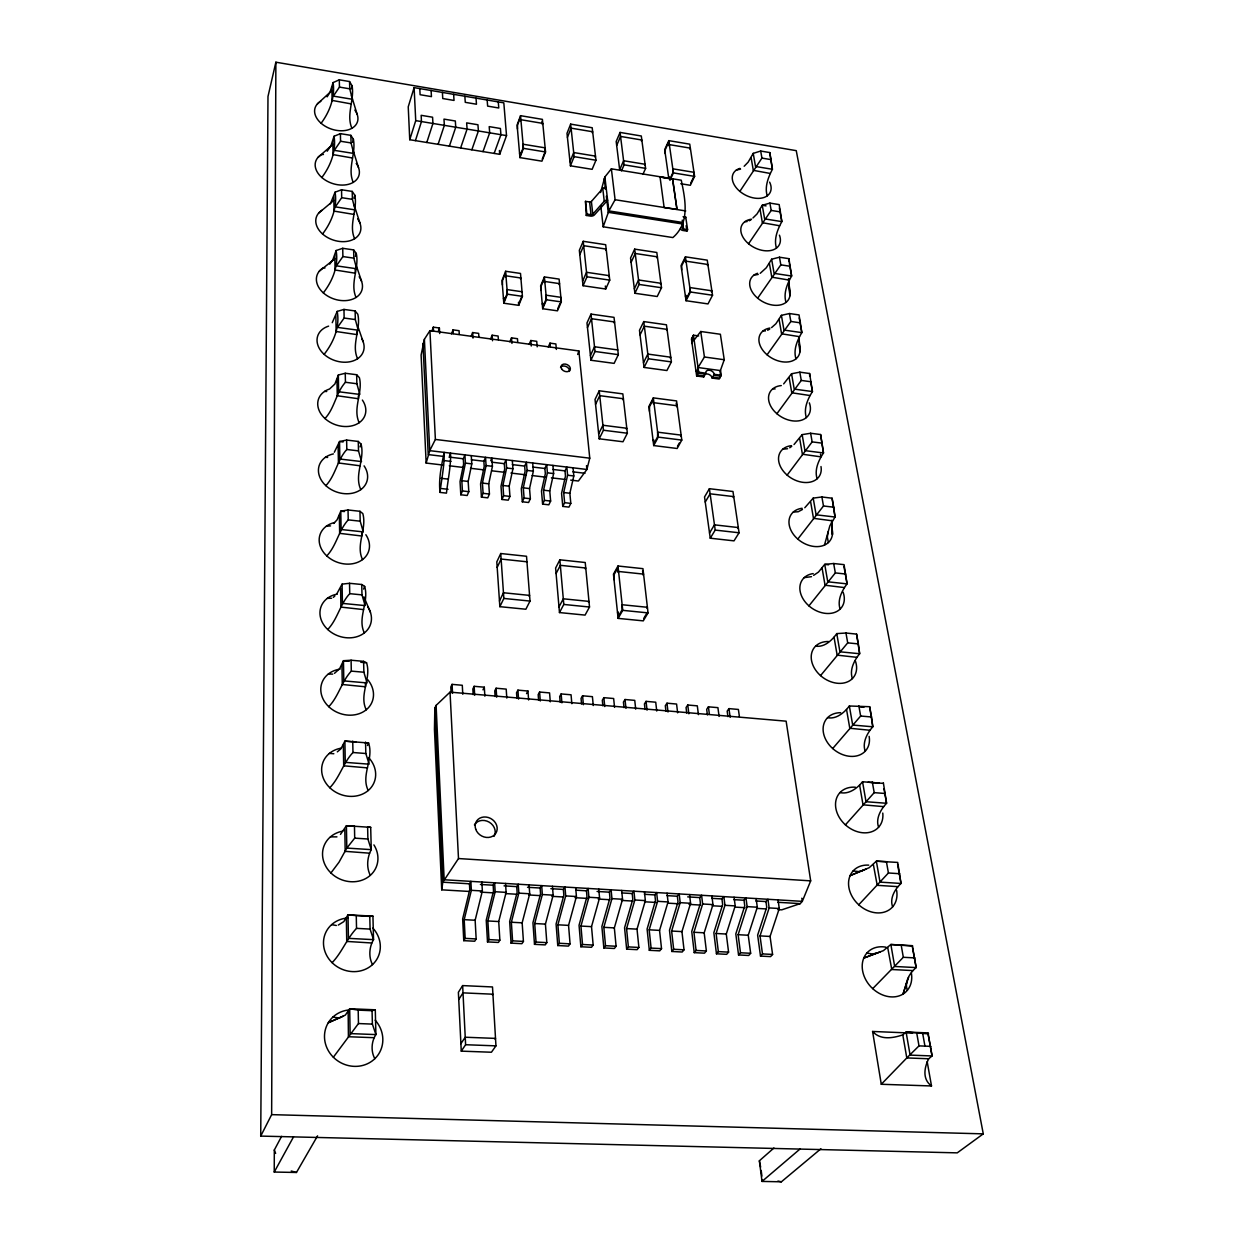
<?xml version="1.0" encoding="UTF-8"?>
<svg xmlns="http://www.w3.org/2000/svg" width="1244" height="1244" viewBox="0 0 1244 1244"><rect width="100%" height="100%" fill="white"/><g stroke="black" fill="none" stroke-linecap="round" stroke-linejoin="round"><path stroke-width="1.5" d="M260.727 1136.099L271.643 1114.64L275.873 62.2L796.253 150.648L983.273 1133.859L957.242 1152.861L260.727 1136.099L267.989 96.488L275.873 62.2M317.578 1135.834L296.461 1172.47L274.24 1172.05L274.318 1150.016L281.595 1136.347M777.873 909.628L781.73 909.846L800.25 903.626L802.302 901.356L810.684 880.861L786.13 721.178L450.033 692.13L436.1 705.41L434.84 708.085L434.451 729.419L441.729 889.833L468.786 891.419M804.79 507.754L813.203 498.113L821.895 496.978L832.081 498.206L835.035 517.022L829.872 525.73L824.461 545.105M683.111 220.965L682.489 228.165A1.617 1.104 -9.9 0 0 683.562 229.114L687.59 229.736L685.755 217.14L683.08 216.72M880.565 951.722L863.771 958.082L883.411 950.634L890.859 944.491L912.225 945.658L916.159 967.583C909.877 972.839 904.093 981.951 907.374 990.302M815.629 646.118C824.414 647.611 832.081 640.225 836.761 633.6L845.967 633.025L856.572 634.098L859.651 653.738C854.193 660.393 849.325 669.894 852.389 678.586M441.729 889.833L442.817 882.198L434.84 708.085M570.685 480.106L578.398 481.024L586.888 469.47L589.765 458.181L578.88 350.963L429.926 330.655L424.391 339.27L421.11 355.038L426.148 463.063L443.502 465.116M327.125 96.845L330.002 92.274L333.097 82.586L339.301 79.818L349.564 81.544L352.068 85.774C354.649 99.909 345.972 114.495 351.897 128.287M327.188 151.208L330.904 145.843L334.061 136.265L340.405 133.652L350.87 135.347L353.405 139.375C356.188 153.681 347.169 168.438 353.218 182.386M330.329 203.876L335.071 192.198L341.54 189.772L352.223 191.42L354.82 195.23C357.79 209.707 348.398 224.62 354.618 238.724M440.049 492.406C441.449 479.422 444.528 465.8 444.17 452.381C441.589 465.256 438.417 478.924 440.049 492.406L446.456 493.137C447.84 480.184 450.95 466.547 450.577 453.158L449.519 455.771M460.809 494.77L462.426 490.945L461.819 480.697L465.411 463.11L464.914 454.869L463.297 458.772L463.608 464.028L460.047 481.552L460.809 494.77L467.169 495.501L468.801 491.675L468.179 481.444L471.787 463.856L471.274 455.631M481.428 497.118L483.092 493.324L482.423 483.092L486.077 465.551L485.533 457.341L483.869 461.229L484.211 466.453L480.573 483.932L481.428 497.118L487.757 497.849L489.436 494.055L488.752 483.823L492.422 466.313L491.862 458.103L490.742 460.684M762.37 1179.732L762.028 1181.427L781.387 1181.8L820.931 1148.772M501.938 499.466L503.649 495.672L502.918 485.471L506.635 467.993L506.044 459.798L504.318 463.67L504.706 468.879L501.005 486.295L501.938 499.466L508.221 500.181L509.947 496.403L509.2 486.202L512.948 468.739L512.326 460.544M600.759 205.664L603.184 226.797L672.88 237.557C690.156 222.738 685.335 199.662 681.261 180.209L611.364 168.826L604.879 176.959L600.588 192.525M522.324 501.798L524.097 498.02L523.289 487.835L527.083 470.419L526.43 462.239L524.657 466.08L525.077 471.305L521.314 488.659L522.324 501.798L528.576 502.498L530.364 498.735L529.54 488.565L533.349 471.165L532.681 462.986M542.602 504.1L544.421 500.352L543.55 490.183L547.407 472.829L546.691 464.665L544.888 468.49L545.338 473.7L541.498 490.991L542.602 504.1L548.822 504.815L550.641 501.068L549.755 490.913L553.627 473.56L552.911 465.411M334.325 452.272L339.534 441.527L346.625 440.049L358.272 441.449L361.071 444.092C365.083 459.316 353.902 474.866 360.807 489.623M562.77 506.401L564.62 502.669L563.688 492.531L567.606 475.224L566.844 467.075L564.994 470.885L565.476 476.079L561.573 493.324L562.77 506.401L568.943 507.117L570.809 503.385L569.861 493.246L573.811 475.954L573.033 467.806M426.148 463.063L429.74 450.655L435.384 439.443L429.926 330.655M828.162 531.794L827.338 537.081L828.38 542.555M463.763 940.666L465.163 938.365L464.199 919.658L471.352 890.331L470.87 881.358L469.454 883.8L469.766 889.631L462.659 918.881L463.763 940.666L474.741 941.226L476.157 938.94L475.146 920.249L482.361 890.984L481.848 882.027M336.611 594.212L342.084 584.136L349.533 583.296L361.74 584.509L364.647 586.39C369.344 602.003 357.059 617.848 364.337 632.932M487.493 941.895L488.954 939.609L487.866 920.949L495.174 891.73L494.63 882.805L493.168 885.215L493.51 891.046L486.233 920.171L487.493 941.895L498.393 942.454L499.87 940.169L498.72 921.555L506.121 892.383L505.546 883.458M511.066 943.123L512.575 940.837L511.362 922.239L518.841 893.13L518.235 884.22L516.726 886.63L517.115 892.43L509.667 921.462L511.066 943.123L521.905 943.683L523.429 941.413L522.153 922.83L529.711 893.783L529.073 884.873M827.555 717.679C836.341 719.498 844.427 712.563 849.357 705.986L869.665 706.716L872.806 726.791C867.146 733.183 862.092 742.606 865.202 751.236M534.5 944.336L536.04 942.066L534.702 923.53L542.337 894.529L541.684 885.635L540.129 888.029L540.549 893.83L532.945 922.737L534.5 944.336L545.245 944.896L546.816 942.625L545.432 924.121L553.145 895.167L552.445 886.288M321.107 123.28C329.722 111.758 335.227 97.094 333.097 82.586M557.763 945.549L559.349 943.279L557.903 924.805L565.693 895.898L564.978 887.034L563.376 889.429L563.843 895.198L556.084 924.012L557.763 945.549L568.446 946.109L570.063 943.854L568.555 925.38L576.423 896.535L575.677 887.687M321.823 177.503C330.624 165.856 336.346 151.022 334.061 136.265M351.228 88.853L352.068 85.774M580.87 946.746L582.519 944.491L580.948 926.065L588.894 897.266L588.117 888.434L586.468 890.813L586.966 896.566L579.051 925.272L580.87 946.746L591.491 947.306L593.155 945.051L591.522 926.64L599.546 897.904L598.753 889.071M337.311 751.858L340.934 748.81L344.883 741.129L368.582 742.995C374.102 759.027 360.573 775.121 368.224 790.515M352.55 142.422L353.405 139.375M322.554 233.996C331.573 222.209 337.528 207.204 335.071 192.198M603.838 947.944L605.517 945.704L603.838 927.324L611.939 898.634L611.115 889.818L609.42 892.181L609.949 897.935L601.878 926.531L603.838 947.944L614.396 948.488L616.091 946.249L614.349 927.9L622.529 899.256L621.673 890.455M329.722 264.148L332.801 259.856L336.113 250.526L342.722 248.302L353.638 249.904L356.282 253.449C359.485 268.113 349.688 283.197 356.064 297.456M626.649 949.125L628.375 946.902L626.572 928.568L634.844 899.987L633.942 891.202L632.216 893.55L632.792 899.272L624.566 927.775L626.649 949.125L637.13 949.67L638.887 947.446L637.021 929.144L645.356 900.609L644.439 891.839M353.934 198.231L354.82 195.23M323.331 292.884C332.568 280.973 338.772 265.812 336.113 250.526M649.321 950.307L651.094 948.084L649.181 929.812L657.594 901.325L656.645 892.57L654.857 894.918L655.479 900.625L647.098 929.019L649.321 950.307L659.74 950.851L661.528 948.628L659.553 930.388L668.044 901.947L667.064 893.192M330.935 872.961L339.021 862.201L346.812 848.081L371.256 849.636L367.897 839L367.618 826.965L370.696 827.353L371.256 849.636C367.167 857.38 366.249 867.395 370.308 875.341M671.838 951.473L673.657 949.265L671.636 931.041L680.188 902.662L679.193 893.923L677.358 896.255L678.011 901.947L669.49 930.248L671.838 951.473L682.194 952.018L684.029 949.81L681.945 931.616L690.576 903.284L689.549 894.56M332.241 322.678L337.202 311.404L343.966 309.414L355.115 310.938L357.805 314.234C361.258 329.069 351.026 344.308 357.572 358.738M355.38 256.435L356.282 253.449M324.14 354.353C333.594 342.302 340.078 326.97 337.202 311.404M414.112 87.624L408.234 106.829L409.743 139.717L499.699 154.318L506.526 135.612L503.82 102.848L414.112 87.624L415.729 120.621L409.743 139.717M694.23 952.64L696.08 950.432L693.934 932.269L702.642 903.984L701.585 895.276L699.719 897.593L700.403 903.284L691.742 931.476L694.23 952.64L704.508 953.168L706.374 950.976L704.182 932.829L712.967 904.606L711.879 895.898M906.627 982.387L903.02 994.08L908.602 977.349M362.377 400.07A24.616 18.691 19 0 1 354.12 425.23A24.616 18.691 19 0 1 321.092 414.081A24.616 18.691 19 0 1 329.551 388.999L334.869 384.023L338.337 375.004L345.257 373.262L356.655 374.724L359.407 377.709C363.124 392.731 352.441 408.141 359.158 422.727M716.451 953.79L718.348 951.598L716.109 933.482L724.957 905.305L723.852 896.629L721.94 898.93L722.655 904.59L713.854 932.689L716.451 953.79L726.667 954.335L728.58 952.142L726.294 934.042L735.204 905.912L734.069 897.235M415.434 140.634L421.467 121.57L421.156 115.319L432.585 117.216L432.928 123.467L426.785 142.485M324.979 418.544C334.729 408.094 335.911 392.762 345.443 382.281L345.257 373.262M738.547 954.941L740.491 952.764L738.127 934.695L747.131 906.612L745.965 897.95L744.021 900.252L744.767 905.896L735.81 933.902L738.547 954.941L748.701 955.47L750.661 953.293L748.25 935.255L757.316 907.218L756.119 898.572M338.275 925.069L343.81 921.633L347.993 914.791L372.936 916.159L373.527 939.655C369.204 947.057 368.442 956.947 372.516 964.613M760.504 956.092L762.479 953.915L760.022 935.892L769.15 907.918L767.937 899.288L765.946 901.573L766.739 907.203L757.643 935.099L760.504 956.092L770.58 956.605L772.586 954.443L770.067 936.452L779.273 908.509L778.029 899.894M438.106 144.32L444.341 125.349L443.984 119.113L455.335 120.995L455.739 127.23L449.379 146.154M325.866 485.658C335.662 475.224 337.202 459.953 346.812 449.488L346.625 440.049M692.939 336.16L693.592 340.732L700.73 331.495L720.385 334.263L724.241 359.734L720.043 371.536L720.742 376.217L713.714 375.253M577.683 354.462L578.88 350.963M460.622 147.974L467.091 129.096L466.656 122.876L477.945 124.758L478.396 130.978L471.834 149.793M360.091 446.923L361.071 444.092M333.75 523.444L337.124 519.743L340.778 511.16L348.04 509.978L359.967 511.3L362.813 513.585C367.151 528.995 355.442 544.701 362.533 559.613M326.783 555.913C336.642 545.494 338.57 530.317 348.242 519.883L348.04 509.978M603.184 226.797L608.876 210.905L615.096 199.724L611.364 168.826M343.391 1016.146L328.26 1022.77L345.381 1015.073L349.688 1008.729L375.284 1009.801L375.906 1034.588C371.318 1041.586 370.774 1051.335 374.833 1058.706M482.999 151.612L489.685 132.828L489.203 126.624L500.415 128.49L500.928 134.694L494.148 153.416M872.588 1031.463C880.55 1040.342 892.71 1038.211 902.802 1034.884L906.083 1032.007L927.931 1032.909L932.083 1055.954L928.708 1058.768C924.168 1067.756 922.255 1079.263 931.507 1085.965L881.281 1084.27L872.588 1031.463L912.629 1033.126M431.855 331.199L433.316 327.172L439.396 327.996L439.692 333.563M438.417 330.686L439.396 327.996M520.536 115.676L517.1 124.991L519.93 157.599L541.949 161.176L545.541 151.97L542.4 119.362L520.536 115.676L523.429 148.347L519.93 157.599M517.457 129.034L517.566 124.975L520.241 117.729L520.505 120.761L520.894 119.719L542.788 123.389L542.384 124.431L542.089 121.399M327.747 629.495C337.653 619.108 340.016 604.086 349.735 593.668L349.533 583.296M451.525 333.874L453.034 329.862L459.067 330.702L459.3 334.387M519.572 153.478L519.961 152.468L520.241 155.547L522.947 148.347L523.055 144.226L545.152 147.849L545.043 151.97L542.244 159.139M363.621 589.081L364.647 586.39M334.48 673.331L339.612 668.712L343.453 660.704L351.088 660.222L363.606 661.341L366.56 662.772C371.645 678.586 358.77 694.572 366.234 709.795M471.087 336.549L472.627 332.552L478.645 333.376L478.893 337.062M328.758 706.685C338.695 696.345 341.54 681.51 351.306 671.122L351.088 660.222M505.624 271.27L502.047 280.351L503.804 303.225L518.732 305.34L522.418 296.336L520.505 273.447L505.624 271.27L507.412 294.19L503.804 303.225M502.389 284.907L502.529 280.491L505.313 273.431L505.577 276.837L505.981 275.826L520.878 278.003L520.474 279.014M570.654 124.12L567 133.326L570.421 165.81L592.128 169.324L595.954 160.227L592.206 127.743L570.654 124.12L574.137 156.651L570.421 165.81M567.419 137.338L571.089 128.148L592.673 131.755L592.253 132.781M503.447 298.622L503.851 297.627L504.115 301.079L506.93 294.05L507.054 289.588L522.029 291.734M744.176 166.245L748.157 162.14L753.226 153.37L760.69 151.037L769.803 152.577L772.415 169.293C768.263 177.223 764.469 186.895 767.221 195.852M490.54 339.192L492.126 335.227L498.113 336.035L498.377 339.721M569.985 161.704L573.702 152.545L595.472 156.122L595.052 157.133M519.043 303.194L521.905 296.196M509.884 341.836L511.517 337.87L517.457 338.695L517.753 342.364M752.962 217.964L757.052 213.937L762.245 205.276L769.896 203.099L779.179 204.591L781.838 221.619C777.562 229.471 773.659 239.143 776.443 248.085M544.39 276.945L540.627 285.949L542.679 308.73L557.452 310.829L561.324 301.903L559.1 279.091L544.39 276.945L546.489 299.788L542.679 308.73M541.031 290.474L541.14 286.073L544.079 279.076L544.39 282.481L544.81 281.486L559.551 283.632L559.116 284.627M329.815 787.747C339.752 777.438 343.173 762.852 352.969 752.511L352.736 741.051M585.489 201.341L586.282 215.445L590.418 216.083A3.654 2.566 -7.2 0 0 594.399 214.932L607.616 200.206A3.094 2.177 -7.8 0 0 604.242 201.186L592.797 214.17A1.633 1.135 -7.2 0 1 591.024 214.683L586.873 214.046L585.489 201.341L589.609 201.979A1.617 1.151 -7.3 0 0 591.382 201.466L602.765 188.466A3.079 2.177 -7.9 0 1 606.123 187.486L605.19 188.901M542.275 304.142L542.695 303.147L543.006 306.599L545.961 299.633L546.069 295.186L560.873 297.316L560.78 301.748M529.12 344.464L530.799 340.514L536.724 341.322L537.19 346.827M642.915 174.362L645.605 168.36L641.298 136L620.056 132.424L616.184 141.536L619.668 169.79L623.602 160.74L645.061 164.27L644.625 165.281M586.282 215.445L586.873 214.046M616.666 145.532L620.554 136.436L641.842 140.012L641.391 141.023M583.218 241.305L579.331 250.293L583.063 285.716L605.688 289.012L609.747 280.133L605.673 244.71L583.218 241.305L587.012 276.79L583.063 285.716M760.239 273.307L766.288 267.771L771.638 259.218L779.475 257.213L788.914 258.674L791.635 276.028C787.219 283.772 783.207 293.444 786.021 302.385M579.782 254.678L583.685 245.69L606.17 249.095L605.735 250.091M367.493 745.498L368.582 742.995L364.927 742.715M557.763 308.683L560.018 303.489M621.487 170.863L624.115 164.83L620.056 132.424M548.262 347.06L549.988 343.142L555.866 343.95L556.379 349.44M582.581 281.237L586.53 272.296L609.233 275.655L608.783 276.65M340.467 834.397L346.407 825.721L354.462 826.078L354.695 838.145L346.812 848.081L346.407 825.721L370.696 827.353M771.575 327.592L775.883 323.767L781.403 315.338L789.442 313.535L799.052 314.934L801.836 332.63C797.249 340.25 793.128 349.922 795.973 358.832M680.763 183.723L690.358 185.278L694.603 176.384L689.751 144.164L668.79 140.634L664.7 149.622L668.681 177.783L669.132 176.788M591.009 314.094L586.981 322.942L590.916 360.247L614.116 363.372L618.33 354.664L614.023 317.36L591.009 314.094L595.021 351.477L590.916 360.247M665.26 153.618L665.291 149.622L668.479 142.64L668.899 145.626L669.365 144.631L690.342 148.145L689.876 149.14M587.463 327.545L591.506 318.713L614.567 321.963L614.101 322.958M660.035 176.959L672.553 179.214L676.969 209.334L672.646 179.012L660.035 176.959L664.125 207.515L676.969 209.334M634.673 249.127L630.553 258.021L634.906 293.273L657.205 296.507L661.513 287.737L656.816 252.485L634.673 249.127L639.105 284.441L634.906 293.273M631.097 262.375L635.233 253.481L657.392 256.839L656.925 257.835M670.376 178.11L672.802 172.885L672.833 168.826L693.996 172.31L693.981 176.353L690.669 183.272M669.941 180.364L673.408 172.916L668.79 140.634M590.418 355.52L594.508 346.749L617.786 349.953M351.135 103.89L332.257 100.437M500.741 553.518L496.807 561.884L499.855 606.668L525.87 609.233L530.022 601.07L526.523 556.27L500.741 553.518L503.851 598.442L499.855 606.668M497.18 567.419L501.114 559.054L526.958 561.79M783.658 383.898L791.557 373.76L799.814 372.158L809.611 373.511L812.441 391.565C807.698 399.044 803.453 408.701 806.345 417.58M634.362 288.81L638.545 279.978L660.906 283.29L660.44 284.27M462.784 694.276L462.286 685.273L452.07 684.371L450.794 687.03L451.09 692.721M352.472 158.004L333.205 154.645M599.219 390.787L595.036 399.448L599.188 438.805L622.98 441.76L627.365 433.239L622.84 393.882L599.219 390.787L603.449 430.237L599.188 438.805M499.466 600.992L503.462 592.75L529.571 595.394L529.12 596.311M685.086 218.524L685.755 217.14M595.549 404.316L599.748 395.67L623.399 398.749L622.917 399.713M680.499 228.367A3.623 2.488 -9.9 0 0 682.894 230.482L686.921 231.104L687.59 229.736M353.856 214.403L334.185 211.122M643.754 321.574L639.478 330.313L644.065 367.431L666.908 370.525L671.387 361.911L666.442 324.793L643.754 321.574L648.419 358.785L644.065 367.431M640.054 334.9L644.33 326.177L667.048 329.38L666.566 330.344M685.428 256.839L681.074 265.625L686.035 300.721L708.007 303.909L712.532 295.248L707.245 260.151L685.428 256.839L690.467 291.998L686.035 300.721M332.117 962.685C341.991 952.453 346.765 938.629 356.53 928.366L356.266 915.646L347.993 914.791L348.429 938.349L373.527 939.655L370.09 929.081L369.779 916.393L356.266 915.646M598.659 433.829L602.92 425.246L626.789 428.263L626.307 429.211M484.865 696.189L484.305 687.201L474.151 686.315L472.844 688.958L473.171 694.634M681.696 269.964L681.712 265.734L685.102 258.907L685.568 262.157L686.05 261.178L707.898 264.49L707.401 265.47M355.209 269.373L355.302 273.213L335.211 270.026M643.49 362.735L647.829 354.073L670.749 357.215L670.252 358.179M482.967 689.845L484.305 687.201M685.413 296.274L685.895 295.31L686.361 298.638L689.814 291.858L689.829 287.551L711.863 290.801L711.366 291.78M739.853 191.389L761.934 158.097L760.69 151.037M559.847 559.816L555.617 568.073L559.473 612.561L585.069 615.096L589.516 607.025L585.224 562.506L559.847 559.816L563.796 604.444L559.473 612.561M356.748 331.93L356.81 334.589L336.284 331.526M506.806 698.086L506.199 689.114L496.107 688.227L494.754 690.871L495.112 696.531M556.084 573.562L560.344 565.32L585.753 568.01L585.255 568.928M653.318 397.878L648.886 406.446L653.706 445.57L677.14 448.493L681.79 440.081L676.581 400.926L653.318 397.878L658.247 437.126L653.706 445.57M649.477 411.282L649.524 406.71L652.976 400.055L653.442 403.694L653.94 402.729L677.218 405.777L676.705 406.726L676.223 403.087M698.677 335.942L693.452 335.196L691.446 339.021L696.656 375.999L703.715 376.948L705.768 373.169A4.525 3.219 28.4 0 1 709.484 370.23A4.525 3.219 28.4 0 1 714.227 374.304L721.271 375.268L720.571 370.603L698.039 367.524L698.195 373.153L705.255 374.117M692.084 343.593L691.944 338.073M358.319 395.934L358.396 398.733L337.419 395.779M558.991 606.932L563.299 598.799L588.972 601.396L588.474 602.298M748.577 243.762L771.202 210.423L769.896 203.099M528.622 699.968L527.938 691.026L517.924 690.14L516.524 692.768L516.929 698.413M653.1 440.625L653.598 439.692L654.064 443.408L657.578 436.815L657.625 432.166L681.121 435.12L680.608 436.069M696.002 371.318L696.516 370.37L697.169 375.05L704.228 375.999M696.656 375.999L698.708 372.205L693.452 335.196M526.539 693.639L527.938 691.026M360.045 465.8L338.586 462.986M274.24 1172.05L293.491 1136.938M550.299 701.834L549.568 692.908L539.601 692.037L538.17 694.65L538.605 700.279M704.602 374.631A4.51 3.219 28.4 0 1 709.08 374.491A4.51 3.219 28.4 0 1 712.159 378.083L714.227 374.304M677.498 446.316L679.302 443.051M757.658 298.202L780.828 264.848L779.475 257.213M813.638 575.35L818.474 572.069L824.725 564.372L833.667 563.516L844.054 564.652L847.071 583.871C841.799 590.791 837.119 600.339 840.12 609.093M721.271 375.268L719.172 379.031L712.159 378.083M617.988 566.004L613.447 574.168L618.112 618.377L643.272 620.865L648.046 612.888L642.946 568.663L617.988 566.004L622.746 610.353L618.112 618.377M614.023 579.626L614.101 574.619L617.63 568.275L618.066 572.38L618.579 571.478L643.583 574.122L643.055 575.023L642.588 570.934M361.693 532.945L361.771 536.008L339.814 533.365M571.836 703.7L571.058 694.79L561.153 693.934L559.676 696.531L560.158 702.145M617.522 612.779L618.035 611.892L618.47 616.091L622.078 609.855L622.14 604.739L647.393 607.29L646.864 608.192M767.082 354.804L790.842 321.465L789.442 313.535M363.575 609.591L341.105 607.119M593.264 705.535L592.408 696.671L582.581 695.8L581.057 698.397L581.57 703.995M882.991 783.362L862.543 781.761C857.334 788.261 848.812 794.683 840.027 792.552M709.407 488.705L704.539 496.947L710.246 538.201L734.007 540.86L739.076 532.774L732.98 491.504L709.407 488.705L715.207 530.084L710.246 538.201M705.255 502.047L710.122 493.821L733.742 496.605L733.183 497.522M643.646 618.595L647.346 612.39M365.394 683.423L365.472 686.797L342.458 684.511M614.552 707.385L613.65 698.522L603.869 697.666L602.314 700.248L602.858 705.83M776.909 413.723L801.276 380.431L799.814 372.158M698.039 367.524L704.431 356.997L700.73 331.495M709.531 532.976L714.46 524.844L738.314 527.565L737.739 528.467M635.7 709.204L634.751 700.372L625.032 699.517L623.431 702.082L624.021 707.665M367.478 767.89L343.873 765.822M794.014 444.543L802.147 434.638L810.621 433.254L820.605 434.545L823.497 452.971C818.599 460.296 814.214 469.921 817.137 478.769M462.644 985.59L458.383 992.292L461.26 1051.133L491.427 1052.237L495.952 1045.862L492.5 986.959L462.644 985.59L465.614 1044.727L461.26 1051.133M787.141 475.099L812.145 441.884L810.621 433.254M656.739 711.024L655.728 702.207L646.056 701.367L644.439 703.917L645.045 709.469M770.254 173.46L753.537 170.381M458.741 999.538L463.017 992.867L492.935 994.205L492.437 994.951M369.577 853.182L345.365 851.362M779.615 225.755L762.588 222.754M677.638 712.828L676.581 704.042L666.971 703.187L665.307 705.737L665.96 711.288M883.364 782.756L886.583 803.282C880.721 809.346 875.449 818.692 878.606 827.229M789.349 280.118L772.011 277.21M698.428 714.616L697.309 705.846L687.761 705.021L686.05 707.541L686.735 713.076M797.793 539.087L823.481 505.981L821.895 496.978M460.902 1043.669L465.24 1037.232L495.516 1038.398L495.019 1039.113M450.033 692.13L458.492 858.547L442.817 882.198L469.454 883.8M339.301 79.818L339.457 87.096L333.345 96.115L352.41 99.287L349.735 88.837L349.564 81.544M340.405 133.652L340.561 141.256L334.309 150.353L353.762 153.447L351.057 142.936L350.87 135.347M371.785 942.983L346.936 941.444M719.079 716.404L717.912 707.649L708.411 706.825L706.685 709.344L707.401 714.865M341.54 189.772L341.696 197.687L335.32 206.877L355.178 209.894L352.41 199.335L352.223 191.42M799.457 336.657L781.807 333.843M342.722 248.302L342.893 256.575L336.378 265.843L356.655 268.766L353.84 258.146L353.638 249.904M739.371 716.435L738.392 709.453L728.953 708.613L727.18 711.133L727.927 716.637M343.966 309.414L344.137 318.044L337.482 327.405L358.21 330.204L355.333 319.568L355.115 310.938M809.999 395.53L792.008 392.809M808.927 605.875L835.33 572.909L833.667 563.516M866.43 868.934L850.119 875.62L869.198 867.706L876.367 861.175L897.717 862.434L901.014 883.458C894.949 889.149 889.429 898.386 892.648 906.829M820.496 454.184L820.978 456.859L802.644 454.262M832.423 520.816L813.731 518.359M820.542 675.616L847.708 642.853L845.967 633.025M844.381 587.572L825.301 585.255M832.702 748.53L860.646 716.031L858.826 705.737M856.852 657.33L837.399 655.168M881.281 1084.27L907.047 1057.695M375.284 1009.801L372.065 1010.703L372.391 1024.107L375.906 1034.588L350.124 1033.593L349.688 1008.729L358.194 1010.128L358.459 1023.548L333.345 1057.245M869.914 730.259L850.056 728.284M845.407 824.85L874.205 792.646L872.293 781.885M883.582 806.625L863.289 804.837M858.733 904.792L888.418 872.977L899.754 873.723M872.713 988.638L903.331 957.289L914.931 957.911M873.335 864.409L877.176 885.059M930.87 1046.36L919.005 1045.877L906.798 1057.929L902.802 1034.884M887.703 947.555L891.73 969.247M317.407 103.905L331.946 90.579M333.345 597.369L334.885 595.969M318.044 157.366L332.879 144.351M800.203 1148.865L762.028 1181.427L759.369 1160.792L773.923 1148.01M318.697 213.051L333.858 200.393M319.381 271.083L334.869 258.814M789.722 447.778L791.728 446.332M802.458 509.48L798.181 511.75L793.283 512.046M749.23 220.779L751.158 219.597M767.641 330.22L769.678 329.147M740.538 169.137L736.308 170.101M348.164 1011.839L348.413 1036.734L374.117 1037.698M863.694 870.162L858.733 871.577L853.089 870.956M811.508 576.672L804.215 577.636M758.249 274.426L753.817 275.204M877.72 952.811L872.604 953.992L866.788 953.137M336.937 836.87L330.469 836.854M330.546 525.901L326.394 526.181M787.576 448.742L782.818 449.162M331.588 598.255L327.327 598.348M332.677 674.108L328.323 673.999M339.659 1018.012L332.817 1017.141M333.827 753.74L329.365 753.413M369.779 916.393L372.936 916.159M323.424 154.474L321.512 154.598A22.734 15.69 18.6 0 0 320.486 176.244A22.734 15.69 18.6 0 0 350.217 183.785A22.734 15.69 18.6 0 0 356.235 163.399M744.892 221.65L747.1 221.603M324.995 267.973L323.005 267.989A23.636 17.089 18.7 0 0 321.947 291.547A23.636 17.089 18.7 0 0 352.923 299.058A23.636 17.089 18.7 0 0 359.174 276.759M336.315 925.489L331.619 924.65M763.101 330.888L765.402 330.951M271.643 1114.64L983.273 1133.859M906.798 1057.929L928.708 1058.768M465.614 1044.727L495.952 1045.862M358.459 1023.548L372.391 1024.107M358.194 1010.128L372.065 1010.703M927.931 1032.909L932.083 1055.954L910.11 1055.114L906.083 1032.007L928.63 1033.904M772.757 388.828L775.121 388.937M465.163 938.365L476.157 938.94M488.954 939.609L499.87 940.169M512.575 940.837L523.429 941.413M536.04 942.066L546.816 942.625M559.349 943.279L570.063 943.854M582.519 944.491L593.155 945.051M605.517 945.704L616.091 946.249M628.375 946.902L638.887 947.446M651.094 948.084L661.528 948.628M673.657 949.265L684.029 949.81M696.08 950.432L706.374 950.976M718.348 951.598L728.58 952.142M740.491 952.764L750.661 953.293M762.479 953.915L772.586 954.443M891.497 969.496L912.925 970.584M356.53 928.366L370.09 929.081M464.199 919.658L475.146 920.249M487.866 920.949L498.72 921.555M511.362 922.239L522.153 922.83M534.702 923.53L545.432 924.121M557.903 924.805L568.555 925.38M580.948 926.065L591.522 926.64M603.838 927.324L614.349 927.9M626.572 928.568L637.021 929.144M649.181 929.812L659.553 930.388M671.636 931.041L681.945 931.616M693.934 932.269L704.182 932.829M716.109 933.482L726.294 934.042M738.127 934.695L748.25 935.255M760.022 935.892L770.067 936.452M912.552 947.493L916.159 967.583L894.685 966.479L890.859 944.491L912.785 946.062M480.371 892.104L493.899 892.912M505.484 893.581L517.069 894.265M528.669 894.949L540.254 895.633M551.854 896.318L563.439 897.002M575.023 897.686L588.552 898.479M598.208 899.054L609.809 899.723M621.394 900.407L632.978 901.091M644.579 901.776L656.163 902.46M667.764 903.144L679.348 903.828M689.005 904.388L700.59 905.072M712.19 905.756L721.847 906.332M735.375 907.125L745.032 907.685M756.616 908.369L766.273 908.944M324.622 391.393L326.705 391.518M480.417 884.453L493.168 885.215M504.053 885.868L516.726 886.63M527.534 887.283L540.129 888.029M550.874 888.683L563.376 889.429M575.817 890.175L586.468 890.813M597.073 891.45L609.42 892.181M621.705 892.928L632.216 893.55M644.423 894.28L654.857 894.918M667.002 895.633L677.358 896.255M687.699 896.877L699.719 897.593M711.708 898.324L721.94 898.93M733.836 899.645L744.021 900.252M755.839 900.967L765.946 901.573M777.889 902.289L800.25 903.626M471.352 890.331L482.361 890.984M495.174 891.73L506.121 892.383M518.841 893.13L529.711 893.783M542.337 894.529L553.145 895.167M565.693 895.898L576.423 896.535M588.894 897.266L599.546 897.904M611.939 898.634L622.529 899.256M634.844 899.987L645.356 900.609M657.594 901.325L668.044 901.947M680.188 902.662L690.576 903.284M702.642 903.984L712.967 904.606M724.957 905.305L735.204 905.912M747.131 906.612L757.316 907.218M769.15 907.918L779.273 908.509M458.492 858.547L810.684 880.861M876.942 885.308L897.904 886.645M354.695 838.145L367.897 839M352.969 752.511L365.829 753.506L369.11 764.174L345.272 762.37L344.883 741.129L355.831 741.999M874.205 792.646L885.293 793.501M868.125 782.196L879.275 783.082M351.306 671.122L363.87 672.226L367.073 682.925L343.81 680.903L343.453 660.704L349.222 661.233M860.646 716.031L871.515 716.979L872.806 726.791L852.684 725.05L849.357 705.986M360.791 662.259L366.56 662.772M860.288 706.965L863.927 707.292M325.493 457.263L327.623 457.465M349.735 593.668L361.988 594.881L365.13 605.595L342.427 603.387L342.084 584.136M847.708 642.853L858.344 643.91L859.651 653.738L839.933 651.809L836.761 633.6M503.851 598.442L530.022 601.07M563.796 604.444L589.516 607.025M622.746 610.353L648.046 612.888M348.242 519.883L360.2 521.189L363.279 531.888L341.105 529.509L340.778 511.16L344.448 511.564M835.33 572.909L845.749 574.044M828.566 564.792L824.725 564.372L827.758 581.803L847.071 583.871L843.945 566.486M715.207 530.084L739.076 532.774M441.091 478.302L447.482 479.033M461.819 480.697L468.179 481.444M482.423 483.092L488.752 483.823M502.918 485.471L509.2 486.202M523.289 487.835L529.54 488.565M543.55 490.183L549.755 490.913M563.688 492.531L569.861 493.246M441.62 488.565L448.042 489.296M462.426 490.945L468.801 491.675M483.092 493.324L489.436 494.055M503.649 495.672L509.947 496.403M524.097 498.02L530.364 498.735M544.421 500.352L550.641 501.068M564.62 502.669L570.809 503.385M343.111 441.962L339.534 441.527L339.845 459.036L361.506 461.571L358.505 450.888L358.272 441.449M442.6 456.315L428.216 454.589L422.929 343.328M448.991 457.077L463.297 458.772M471.414 459.751L483.869 461.229M491.94 462.193L504.318 463.67M512.357 464.618L524.657 466.08M532.65 467.044L544.888 468.49M552.818 469.439L564.994 470.885M572.893 471.834L584.991 473.28M444.606 460.638L451.028 461.4M465.411 463.11L471.787 463.856M486.077 465.551L492.422 466.313M506.635 467.993L512.948 468.739M527.083 470.419L533.349 471.165M547.407 472.829L553.627 473.56M567.606 475.224L573.811 475.954M346.812 449.488L358.505 450.888M823.481 505.981L833.698 507.194L835.035 517.022L816.095 514.798L813.203 498.113M449.286 465.785L462.768 467.386M470.481 468.288L483.963 469.89M491.675 470.792L505.157 472.378M510.942 473.062L526.367 474.881M532.137 475.566L545.634 477.152M551.419 477.836L564.9 479.422M605.424 188.901L604.273 178.39M435.384 439.443L589.765 458.181M603.449 430.237L627.365 433.239M658.247 437.126L681.79 440.081M345.443 382.281L356.873 383.743L359.827 394.426L338.632 391.751L338.337 375.004M812.145 441.884L822.16 443.159M698.708 372.205L705.768 373.169M712.672 377.15L719.701 378.098M704.431 356.997L724.241 359.734M595.021 351.477L618.33 354.664M648.419 358.785L671.387 361.911M344.137 318.044L355.333 319.568M801.276 380.431L811.104 381.768M507.412 294.19L522.418 296.336M546.489 299.788L561.324 301.903M342.893 256.575L353.84 258.146M790.842 321.465L800.483 322.865M587.012 276.79L609.747 280.133M639.105 284.441L661.513 287.737M690.467 291.998L712.532 295.248M341.696 197.687L352.41 199.335M780.828 264.848L790.298 266.294M683.236 222.567L608.876 210.905L604.879 176.959M682.552 223.967L608.254 212.335L606.357 196.179M615.096 199.724L685.724 210.936M766.055 205.882L762.245 205.276L764.625 218.882L781.838 221.619L779.397 208.043M340.561 141.256L351.057 142.936M771.202 210.423L780.486 211.915M415.729 120.621L506.526 135.612M523.429 148.347L545.541 151.97M574.137 156.651L595.954 160.227M624.115 164.83L645.605 168.36M673.408 172.916L694.603 176.384M339.457 87.096L349.735 88.837M761.934 158.097L771.062 159.621M777.935 1181.054L781.387 1181.8M291.236 1171.008L296.461 1172.47M363.948 596.902L370.432 612.297M274.318 1150.016L275.639 1153.39M357.728 326.099L363.186 341.789M356.204 265.283L361.569 281.284M354.167 205.198L360.014 223.282M352.783 149.28L358.521 167.629M351.446 95.601L357.09 114.168M759.369 1160.792L760.644 1167.09M832.081 498.206L833.698 507.194M856.572 634.098L858.344 643.91M869.665 706.716L871.515 716.979M789.411 263.666L791.635 276.028L774.095 273.369L771.638 259.218M799.192 317.935L801.836 332.63L783.969 330.064L781.403 315.338M810.606 381.364L812.441 391.565L794.232 389.108L791.557 373.76M883.971 788.805L886.583 803.282L866.026 801.727L862.543 781.761M897.593 864.471L901.014 883.458L880.006 882.12L876.367 861.175L886.412 861.688L888.418 872.977M922.721 1033.655L924.945 1046.126M927.169 1061.614L931.507 1085.965M901.231 945.424L903.331 957.289M916.797 1033.406L919.005 1045.877M753.226 153.37L755.497 166.463L772.415 169.293L769.803 152.577M802.147 434.638L804.93 450.623L823.497 452.971L820.605 434.545M751.096 157.568L753.366 170.661M760.068 209.427L762.417 223.034M769.383 263.339L771.84 277.474M779.086 319.397L781.621 334.107M789.178 377.756L791.822 393.073M799.69 438.557L802.458 454.526M810.653 501.954L813.529 518.624M822.097 568.119L825.099 585.52M834.04 637.239L837.196 655.417M846.542 709.515L849.839 728.533M859.62 785.151L863.072 805.086M801.836 898.199L802.302 901.356L444.17 879.757L436.1 705.41M686.144 225.708L686.921 231.104M682.272 220.11L683.562 229.114M728.953 708.613L730.15 717.353M708.411 706.825L709.329 713.823M761.188 1170.495L761.903 1176.046M687.761 705.021L688.849 713.792M666.971 703.187L668.012 711.988M602.765 188.466L604.242 201.186M605.346 286.027L605.688 289.012M591.382 201.466L592.797 214.17M646.056 701.367L647.051 710.184M589.609 201.979L591.024 214.683M625.032 699.517L625.95 708.365M586.499 465.614L586.888 469.47L429.74 450.655L424.391 339.27M603.869 697.666L604.739 706.53M582.581 695.8L583.389 704.695M549.988 343.142L550.314 346.812M798.803 336.657L799.799 347.698A21.988 15.255 29.5 0 1 784.746 362.035A21.988 15.255 29.5 0 1 760.317 346.003A21.988 15.255 29.5 0 1 769.865 328.058M561.153 693.934L561.915 702.844M530.799 340.514L531.266 346.019M518.484 302.276L518.732 305.34M498.284 101.915L498.766 107.995L487.632 106.113L487.166 100.033M499.404 150.477L499.699 154.318M831.676 522.076L832.267 529.742A23.449 17.198 32.9 0 1 815.94 546.614A23.449 17.198 32.9 0 1 790.096 528.233A23.449 17.198 32.9 0 1 802.1 508.283M539.601 692.037L540.3 700.978M511.517 337.87L511.953 343.391M798.726 336.86L799.021 340.638M799.301 344.417L799.876 351.974L799.021 336.766M476.032 98.136L476.468 104.232L465.272 102.335L464.852 96.239M517.924 690.14L518.561 699.097M492.126 335.227L492.531 340.747M831.552 521.702L832.423 534.593L831.832 520.241M496.107 688.227L496.698 697.215M472.627 332.552L473 338.088M453.64 94.342L454.029 100.437L442.755 98.54L442.397 92.429M788.82 278.5L789.878 295.839L788.525 278.734L789.816 291.734A21.552 14.664 28.6 0 1 776.101 305.355A21.552 14.664 28.6 0 1 752.014 291.578A21.552 14.664 28.6 0 1 757.534 273.276M474.151 686.315L474.679 695.303M453.034 329.862L453.251 333.563M788.914 258.674L789.1 261.909M431.108 90.517L431.45 96.628L420.099 94.715L419.788 88.588M452.07 684.371L452.536 693.39M433.316 327.172L433.518 330.873M809.611 373.511L809.689 376.248M356.655 374.724L356.873 383.743M359.967 511.3L360.2 521.189M361.74 584.509L361.988 594.881M363.606 661.341L363.87 672.226M365.549 742.062L365.829 753.506M331.884 87.204L332.117 100.733M332.817 140.852L333.065 154.925M333.796 196.739L334.045 211.418M334.807 255.004L335.071 270.321M335.864 315.82L336.144 331.821M336.968 379.358L337.264 396.074M338.119 445.787L338.43 463.281M339.332 515.327L339.659 533.645M340.607 588.194L340.934 607.399M341.929 664.623L342.287 684.791M343.328 744.907L343.702 766.102M344.806 829.328L345.194 851.627M346.345 918.212L346.749 941.708M560.546 367.415A4.898 3.576 25 0 1 566.238 366.591A4.898 3.576 25 0 1 569.394 371.443M474.43 824.865A11.367 9.828 30.3 0 1 489.203 822.16A11.367 9.828 30.3 0 1 494.055 836.357M375.175 1020.189A29.669 27.803 31.1 0 1 368.722 1063.122A29.669 27.803 31.1 0 1 326.192 1046.08A29.669 27.803 31.1 0 1 349.471 1009.879M357.666 218.913A23.169 16.374 18.6 0 1 351.539 240.216A23.169 16.374 18.6 0 1 321.201 232.69A23.169 16.374 18.6 0 1 322.243 210.127M361.709 338.617A24.118 17.867 18.8 0 1 351.477 361.413A24.118 17.867 18.8 0 1 319.988 349.533A24.118 17.867 18.8 0 1 328.618 326.13M364.088 465.878A25.144 19.562 19.2 0 1 354.727 492.608A25.144 19.562 19.2 0 1 320.874 479.391A25.144 19.562 19.2 0 1 333.392 453.904M365.86 534.718A25.689 20.51 19.5 0 1 356.313 562.817A25.689 20.51 19.5 0 1 321.667 549.397A25.689 20.51 19.5 0 1 334.465 522.558M367.742 606.792A26.264 21.521 19.9 0 1 357.479 636.539A26.264 21.521 19.9 0 1 322.04 621.829A26.264 21.521 19.9 0 1 337.171 594.103M367.742 679.691A26.855 22.61 20.6 0 1 360.713 713.107A26.855 22.61 20.6 0 1 322.927 698.708A26.855 22.61 20.6 0 1 340.032 669.132M368.597 757.549A27.492 23.776 21.6 0 1 363.559 793.594A27.492 23.776 21.6 0 1 324.078 779.941A27.492 23.776 21.6 0 1 341.354 748.142M373.915 844.894A28.161 25.02 23.2 0 1 362.408 880.052A28.161 25.02 23.2 0 1 324.342 863.258A28.161 25.02 23.2 0 1 342.753 831.147M354.851 110.094A22.299 15.052 18.6 0 1 348.942 129.609A22.299 15.052 18.6 0 1 319.801 122.052A22.299 15.052 18.6 0 1 320.828 101.277M372.873 928.102A28.876 26.373 25.8 0 1 366.56 968.718A28.876 26.373 25.8 0 1 325.135 951.987A28.876 26.373 25.8 0 1 347.822 917.979M779.428 235.163A21.132 14.119 27.9 0 1 767.766 250.837A21.132 14.119 27.9 0 1 742.559 236.438A21.132 14.119 27.9 0 1 751.454 219.193M809.331 402.838A22.439 15.861 30.5 0 1 796.658 421.047A22.439 15.861 30.5 0 1 769.989 404.627A22.439 15.861 30.5 0 1 781.279 385.578M820.993 466.547A22.936 16.514 31.6 0 1 804.915 482.517A22.936 16.514 31.6 0 1 779.615 464.618A22.936 16.514 31.6 0 1 791.479 445.663M843.09 592.16A24.009 17.914 34.5 0 1 829.919 613.432A24.009 17.914 34.5 0 1 801.478 595.767A24.009 17.914 34.5 0 1 813.187 573.593M855.328 660.813A24.6 18.66 36.3 0 1 840.757 683.36A24.6 18.66 36.3 0 1 812.052 662.71A24.6 18.66 36.3 0 1 828.488 641.515M869.136 736.355A25.238 19.453 38.3 0 1 850.74 756.383A25.238 19.453 38.3 0 1 823.652 733.867A25.238 19.453 38.3 0 1 840.664 712.703M882.774 813.063A25.937 20.262 40.7 0 1 862.185 832.702A25.937 20.262 40.7 0 1 835.766 807.776A25.937 20.262 40.7 0 1 855.39 787.219M896.613 890.346A26.715 21.117 43.5 0 1 876.942 912.894A26.715 21.117 43.5 0 1 848.89 887.516A26.715 21.117 43.5 0 1 868.747 865.14M769.616 182.122A20.728 13.591 27.3 0 1 760.737 198.231A20.728 13.591 27.3 0 1 735.297 186.476A20.728 13.591 27.3 0 1 739.9 168.391M911.339 972.901A27.555 21.988 46.6 0 1 890.3 996.833A27.555 21.988 46.6 0 1 862.294 968.454A27.555 21.988 46.6 0 1 885.961 947.182M703.715 376.948A4.51 3.219 28.4 0 1 704.026 375.268M561.822 369.235A4.898 3.576 25 0 0 569.923 370.308A4.898 3.576 25 0 0 565.305 364.072A4.898 3.576 25 0 0 561.822 369.235M475.706 829.188A11.398 9.843 30.3 0 0 494.397 834.973A11.398 9.843 30.3 0 0 488.394 817.526A11.398 9.843 30.3 0 0 475.706 829.188"/></g></svg>
